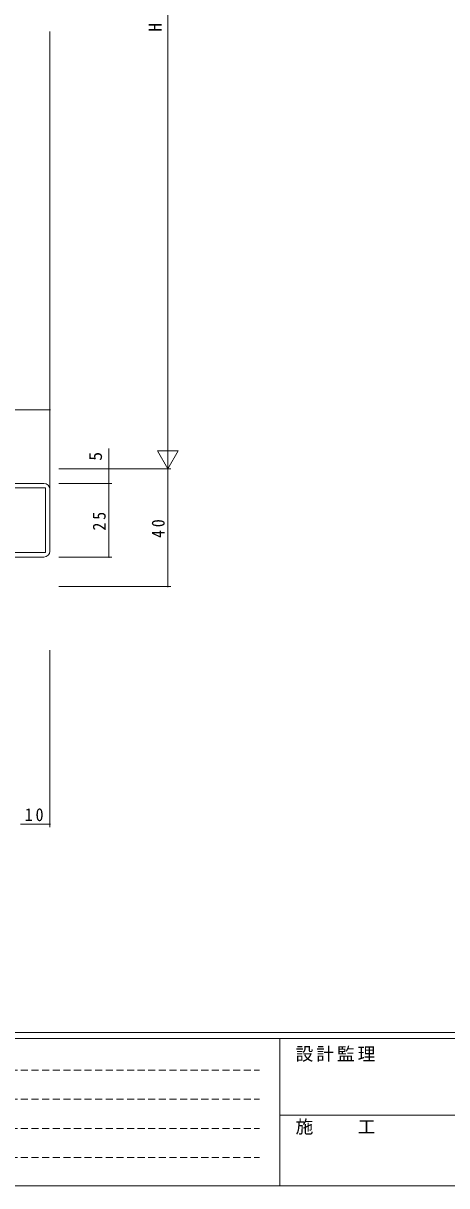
# Model space of a CAD drawing. Units: millimetres, scale not verified. Extents: x -594 to 539, y -420 to 386.
# Drawn here: x -309 to -165.3, y -420 to -25.2 of the extents above; entities that cross this region are included whole.
import ezdxf
from ezdxf.enums import TextEntityAlignment as Align

# ---------------------------------------------------------------- set-up
doc = ezdxf.new("R2010")
doc.units = ezdxf.units.MM
doc.header["$LTSCALE"] = 2
doc.linetypes.add('DASHED1', pattern=[1.8, 1.2, -0.6])
for name, color, linetype, lineweight in [('0-1_YKK_ZWAK', 7, 'Continuous', 9), ('0-3_YKK_11', 7, 'Continuous', 9), ('0-5_YSS_K', 3, 'Continuous', 9), ('0-7_YKK_D', 6, 'Continuous', 9)]:
    doc.layers.add(name, color=color, linetype=linetype, lineweight=lineweight)
doc.styles.add('ＭＳ ゴシック', font='')
doc.styles.get('ＭＳ ゴシック').set_extended_font_data('MS Gothic')

msp = doc.modelspace()

# ---------------------------------------------------------------- linework, layer by layer
at = {"layer": '0-1_YKK_ZWAK'}
for p, q in [((510, -368), (-590, -368)), ((456, -370), (-590, -370)), ((-222, -370), (-222, -420)), ((-222, -395.999), (-38, -395.999)), ((-590, -420), (456, -420))]:
    msp.add_line(p, q, dxfattribs=at)
at = {"layer": '0-1_YKK_ZWAK', "linetype": 'DASHED1'}
for p, q in [((-583.43, -380.732), (-228.87, -380.732)), ((-583.43, -390.63), (-228.87, -390.63)), ((-583.43, -400.528), (-228.87, -400.528)), ((-583.43, -410.426), (-228.87, -410.426))]:
    msp.add_line(p, q, dxfattribs=at)
at = {"layer": '0-3_YKK_11'}
for p, q in [((-302, -181.499), (-450, -181.499)), ((-318.8, -182.999), (-301.5, -182.999)), ((-301.5, -182.999), (-301.5, -204.999)), ((-300, -204.499), (-300, -183.499)), ((-301.5, -204.999), (-318.8, -204.999)), ((-318, -206.499), (-302, -206.499))]:
    msp.add_line(p, q, dxfattribs=at)
for centre, start, end in [((-302, -183.499), 0, 89.99998), ((-302, -204.499), 270, 359.99998)]:
    msp.add_arc(centre, 2, start, end, dxfattribs=at)
at = {"layer": '0-5_YSS_K'}
msp.add_line((-300.003, -204.612), (-300.003, -27.999), dxfattribs=at)
at = {"layer": '0-7_YKK_D'}
for p, q in [((-260, 116.501), (-260, -169.499)), ((-450, -156.499), (-300, -156.499)), ((-300, -182.499), (-300, -155.499)), ((-260, -176.499), (-260, -164.375)), ((-280, -176.499), (-280, -169.599)), ((-256.5, -170.437), (-263.5, -170.437)), ((-260, -176.499), (-263.5, -170.437)), ((-260, -176.499), (-256.5, -170.437)), ((-296.984, -176.499), (-259, -176.499)), ((-296.984, -176.499), (-279, -176.499)), ((-296.984, -176.499), (-259, -176.499)), ((-280, -181.499), (-280, -176.499)), ((-260, -176.499), (-260, -216.499)), ((-296.984, -181.499), (-279, -181.499)), ((-296.984, -181.499), (-279, -181.499)), ((-280, -181.499), (-280, -206.499)), ((-296.981, -206.499), (-279, -206.499)), ((-296.979, -216.499), (-259, -216.499)), ((-300, -238.096), (-300, -298.249)), ((-310, -297.249), (-300, -297.249))]:
    msp.add_line(p, q, dxfattribs=at)
for centre, start, end in [((-300, -156.499), 0, 180), ((-300, -156.499), 180, 0), ((-280, -176.499), 90, 270), ((-280, -176.499), 270, 90), ((-280, -181.499), 90, 270), ((-280, -181.499), 90, 270), ((-280, -181.499), 270, 90), ((-280, -181.499), 270, 90), ((-280, -206.499), 90, 270), ((-280, -206.499), 270, 90), ((-260, -216.499), 90, 270), ((-260, -216.499), 270, 90), ((-300, -297.249), 0, 180), ((-300, -297.249), 180, 0)]:
    msp.add_arc(centre, 0.106, start, end, dxfattribs=at)

# ---------------------------------------------------------------- texts
at = {"layer": '0-1_YKK_ZWAK', "char_height": 4.399, "attachment_point": 7, "style": 'ＭＳ ゴシック'}
for s, insert in [('\\T1.17;設計監理', (-216.615, -377.904)), ('\\T1.17;施\u3000\u3000工', (-216.615, -402.649))]:
    msp.add_mtext(s, dxfattribs=dict(at, insert=insert))
at = {"layer": '0-7_YKK_D', "color": 7, "style": 'ＭＳ ゴシック'}
for s, p in [('H', (-260.8, -28.099)), ('5', (-281, -173.799))]:
    msp.add_text(s, height=4.399, rotation=90, dxfattribs=at).set_placement(p, align=Align.BOTTOM_LEFT)
at = {"layer": '0-7_YKK_D', "color": 7, "char_height": 4.399, "attachment_point": 7, "rotation": 90, "style": 'ＭＳ ゴシック'}
for s, insert in [('\\T1.36;\\W0.9;25', (-281, -197.519)), ('\\T1.36;\\W0.9;40', (-261, -200.019))]:
    msp.add_mtext(s, dxfattribs=dict(at, insert=insert))
at = {"layer": '0-7_YKK_D', "color": 7, "insert": (-308.52, -296.249), "char_height": 4.399, "attachment_point": 7, "style": 'ＭＳ ゴシック'}
msp.add_mtext('\\T1.36;\\W0.9;10', dxfattribs=at)

doc.saveas('drawing.dxf')
